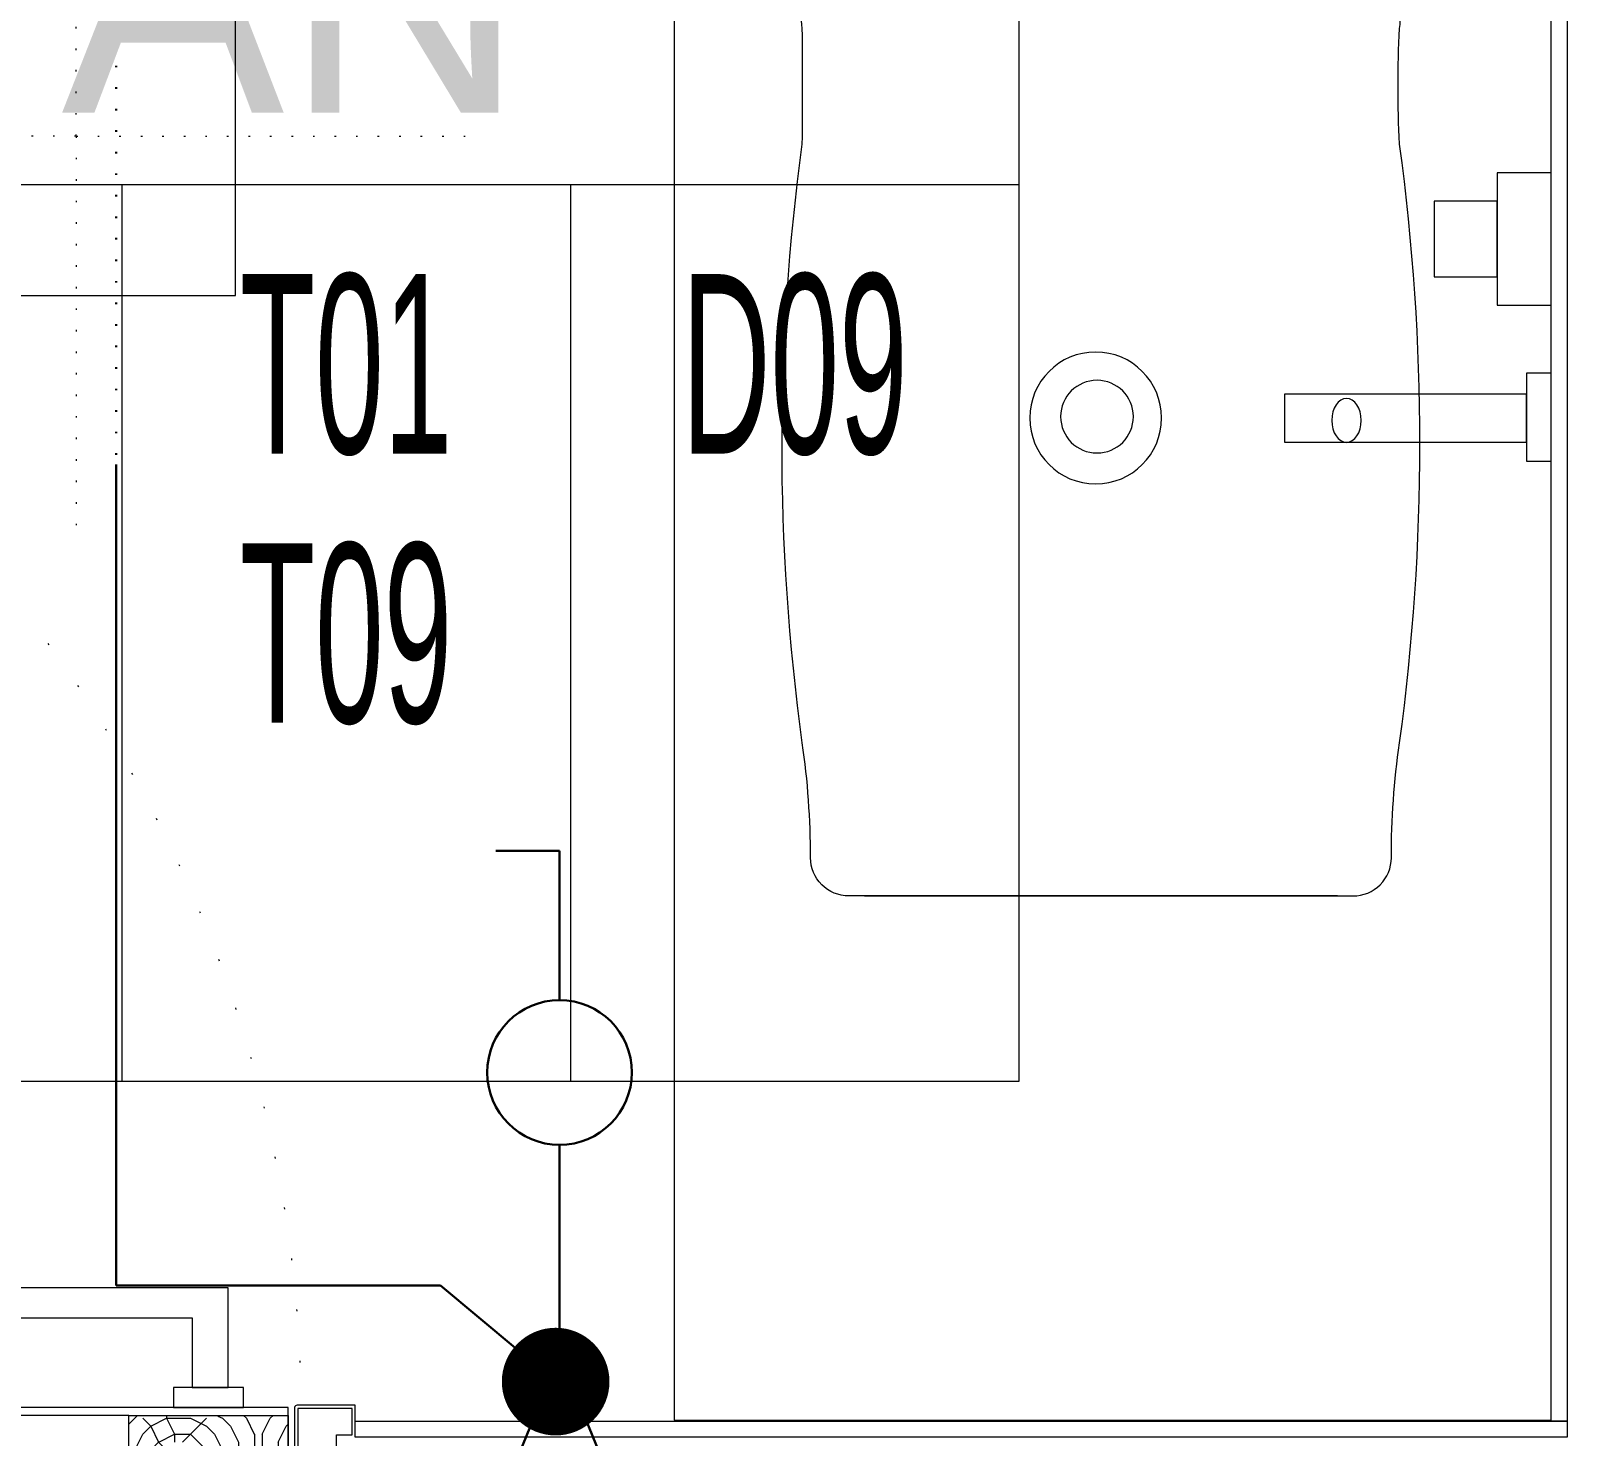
# Model space of a CAD drawing. Extents: x -2012 to 34975, y -1043 to 8321.
# Drawn here: x 17130.5 to 17226.8, y 3286.5 to 3374.6 of the extents above; entities that cross this region are included whole.
import ezdxf
from ezdxf.enums import TextEntityAlignment as Align

# ---------------------------------------------------------------- set-up
doc = ezdxf.new("R2010")
doc.units = 0
doc.header["$LTSCALE"] = 25
doc.linetypes.add('DOT2', pattern=[0.125, 0, -0.125])
doc.layers.get('0').update_dxf_attribs({"color": 9, "lineweight": 9})
for name, color, linetype, lineweight in [('05V', 9, 'Continuous', 9), ('06D', 9, 'Continuous', 9), ('09', 9, 'Continuous', 9), ('10', 9, 'Continuous', 9), ('11', 9, 'Continuous', 9), ('12', 9, 'Continuous', 9), ('20', 9, 'DOT2', 9), ('21_MAHAL', 9, 'Continuous', 9), ('31', 9, 'Continuous', 9), ('E-ANAHTAR', 7, 'Continuous', 30), ('E-KABLO', 7, 'Continuous', 30), ('E-YUKARI ÇIKAN HAT', 7, 'Continuous', 30)]:
    doc.layers.add(name, color=color, linetype=linetype, lineweight=lineweight)
doc.styles.add('Arial', font='arial.ttf', dxfattribs={"height": 2.5})
doc.styles.add('MuuM_TEXT-STANDART', font='ARIALN.TTF')
doc.styles.add('TX-TEXT', font='')
doc.styles.get('TX-TEXT').set_extended_font_data('TrSah Futura Lt BT')

# ---------------------------------------------------------------- blocks, each defined once
blk = doc.blocks.new('LAVABO BATARYA PLAN')
at = {"layer": '05V'}
for points in [[(0, 0), (5.5, 0), (5.5, -1.56), (0, -1.56)], [(9.769, 0), (18.068, 0), (18.068, -3.386), (9.769, -3.386)], [(1.175, -1.56), (4.181, -1.56), (4.181, -16.738), (1.175, -16.738)], [(11.552, -3.386), (16.284, -3.386), (16.284, -7.353), (11.552, -7.353)]]:
    blk.add_lwpolyline(points, close=True, dxfattribs=at)
blk = doc.blocks.new('Group-398-1')
at = {"lineweight": 0, "flags": 128}
blk.add_lwpolyline([(384774.17063, 69367.60539), (384774.17063, 69368.15539), (384775.37063, 69368.15539), (384775.37063, 69367.60539)], close=True, dxfattribs=at)
blk.add_lwpolyline([(384775.37063, 69367.60539), (384774.17063, 69367.60539), (384774.17063, 69368.15539), (384775.37063, 69368.15539)], close=True)
for points in [[(384775.04198, 69367.73948), (384775.04198, 69368.04591, 0.414214), (384775.018, 69368.06989, -0.035809), (384774.94599, 69368.07505, 0.067889), (384774.57064, 69368.07505, -0.002456), (384774.49798, 69368.07505, 0.418149), (384774.44309, 69368.03342), (384774.44309, 69367.74217)], [(384775.04198, 69368.03611), (384775.04198, 69367.72968, -0.414214), (384775.018, 69367.7057, 0.035809), (384774.94599, 69367.70054, -0.067889), (384774.57064, 69367.70054, 0.025966), (384774.49798, 69367.70054, -0.418149), (384774.44309, 69367.74217), (384774.44309, 69368.03342)]]:
    blk.add_lwpolyline(points, format="xyb")
for centre, radius in [((384774.74229, 69367.89111), 0.04136), ((384774.74145, 69367.89027), 0.02279)]:
    blk.add_circle(centre, radius)
blk.add_ellipse((384774.74378, 69367.73383), major_axis=(0.01381, 0), ratio=0.667081)
at = {"xscale": 0.01, "yscale": 0.01, "zscale": 0.01, "rotation": 180}
blk.add_blockref('LAVABO BATARYA PLAN', (384774.76926, 69367.60539), dxfattribs=at)
blk = doc.blocks.new('P-AH-01-10')
at = {"layer": '09'}
h = blk.add_hatch(dxfattribs=at)
h.set_pattern_fill('LOGEND', color=256, scale=10, style=0)
h.set_pattern_definition([(360, (3903.399, 15925.483), (10, -10), [3, -7]), (360, (3903.399, 15924.983), (10, -10), [3, -7]), (360, (3903.899, 15923.983), (10, -10), [2, -8]), (360, (3904.399, 15922.983), (10, -10), [1.5, -8.5]), (360, (3904.399, 15921.983), (10, -10), [1, -9]), (360, (3901.899, 15920.983), (10, -10), [0.5, -2.5, 0.5, -6.5]), (360, (3903.399, 15920.483), (10, -10), [0.5, -4, 1.5, -4]), (360, (3905.399, 15919.983), (10, -10), [0.5, -0.5, 0.5, -8.5]), (360, (3904.899, 15919.483), (10, -10), [0.5, -9.5]), (360, (3904.399, 15918.483), (10, -10), [1.5, -8.5]), (360, (3904.399, 15917.483), (10, -10), [2, -8]), (360, (3903.899, 15916.483), (10, -10), [2.5, -3, 0.5, -4]), (270, (3899.899, 15922.483), (-10, -10), [0.5, -1, 2.5, -6]), (270, (3900.399, 15921.483), (-10, -10), [0.5, -0.5, 1.5, -7.5]), (270, (3900.899, 15917.483), (-10, -10), [1, -9]), (270, (3901.399, 15921.483), (-10, -10), [2, -3, 0.5, -4.5]), (270, (3901.899, 15915.983), (-10, -10), [0.5, -9.5]), (270, (3902.399, 15920.983), (-10, -10), [1.5, -8.5]), (270, (3903.399, 15920.483), (-10, -10), [1, -9]), (270, (3904.399, 15920.483), (-10, -10), [0.5, -1.5, 1.5, -6.5]), (270, (3904.899, 15919.983), (-10, -10), [0.5, -9.5]), (270, (3905.399, 15921.983), (-10, -10), [1.4, -8.6]), (270, (3905.899, 15923.983), (-10, -10), [1, -9]), (270, (3906.899, 15919.983), (-10, -10), [0.5, -9.5]), (270, (3907.899, 15920.483), (-10, -10), [1.5, -8.5]), (270, (3908.899, 15920.483), (-10, -10), [1.5, -8.5]), (315, (3907.399, 15924.483), (-3e-15, -10), [0.7071, -0.7071, 0.7071, -12.0208356]), (315, (3905.399, 15921.983), (-3e-15, -10), [1.4142, -12.7279356]), (315, (3901.399, 15916.983), (-3e-15, -10), [1.4142, -12.7279356]), (315, (3903.399, 15919.483), (-3e-15, -10), [1.4142, -12.7279356]), (315, (3903.899, 15921.483), (-3e-15, -10), [1.4142, -12.7279356]), (315, (3906.899, 15923.483), (-3e-15, -10), [1.4142, -12.7279356]), (315, (3905.899, 15922.983), (-3e-15, -10), [2.12132, -12.0208156]), (315, (3902.899, 15918.483), (-3e-15, -10), [0.7071, -13.4350356]), (315, (3902.399, 15917.483), (-3e-15, -10), [0.7071, -13.4350356]), (315, (3906.399, 15917.483), (-3e-15, -10), [0.7071, -13.4350356]), (315, (3902.399, 15922.483), (-3e-15, -10), [0.7071, -13.4350356]), (315, (3907.899, 15918.983), (-3e-15, -10), [0.7071, -13.4350356]), (315, (3904.399, 15919.983), (-3e-15, -10), [0.7071, -13.4350356]), (315, (3905.399, 15918.983), (-3e-15, -10), [0.7071, -13.4350356]), (225, (3904.899, 15920.983), (-10, 3e-15), [0.7071, -0.7071, 2.12132, -10.6066156]), (225, (3906.399, 15920.983), (-10, 3e-15), [0.7071, -13.4350356]), (225, (3906.399, 15924.483), (-10, 3e-15), [0.7071, -13.4350356]), (225, (3904.399, 15921.983), (-10, 3e-15), [0.7071, -13.4350356]), (225, (3905.899, 15919.983), (-10, 3e-15), [0.7071, -13.4350356]), (225, (3903.399, 15922.483), (-10, 3e-15), [0.7071, -13.4350356]), (225, (3907.399, 15922.483), (-10, 3e-15), [0.7071, -13.4350356]), (225, (3900.399, 15925.483), (-10, 3e-15), [0.7071, -13.4350356]), (225, (3900.899, 15924.983), (-10, 3e-15), [1.4142, -12.7279356]), (225, (3901.399, 15924.483), (-10, 3e-15), [1.4142, -12.7279356]), (225, (3902.399, 15924.483), (-10, 3e-15), [1.4142, -12.7279356]), (225, (3902.899, 15923.483), (-10, 3e-15), [1.4142, -12.7279356]), (225, (3906.899, 15919.483), (-10, 3e-15), [1.4142, -12.7279356]), (225, (3908.899, 15924.483), (-10, 3e-15), [1.4142, -12.7279356]), (225, (3909.399, 15916.483), (-10, 3e-15), [1.4142, -12.7279356]), (225, (3909.399, 15917.483), (-10, 3e-15), [1.4142, -12.7279356]), (225, (3908.399, 15917.983), (-10, 3e-15), [1.4142, -12.7279356]), (225, (3901.399, 15917.983), (-10, 3e-15), [2.12132, -12.0208156]), (225, (3907.899, 15918.983), (-10, 3e-15), [2.12132, -12.0208156]), (333.43495, (3902.399, 15915.983), (10, -4e-09), [1.118, -21.24268]), (333.43495, (3902.399, 15920.983), (10, -4e-09), [1.118, -21.24268]), (333.43495, (3903.399, 15917.983), (10, -4e-09), [1.118, -21.24268]), (333.43495, (3906.399, 15924.983), (10, -4e-09), [1.118, -21.24268]), (333.43495, (3905.899, 15923.983), (10, -4e-09), [1.118, -21.24268]), (333.43495, (3902.899, 15921.983), (10, -4e-09), [1.118, -21.24268]), (333.43495, (3902.899, 15916.983), (10, -4e-09), [1.118, -21.24268]), (333.43495, (3905.899, 15919.983), (10, -4e-09), [2.236, -20.12468]), (296.56505, (3905.899, 15918.483), (5e-10, -10), [1.118, -21.24268]), (296.56505, (3907.399, 15921.483), (5e-10, -10), [1.118, -21.24268]), (296.56505, (3902.399, 15919.483), (5e-10, -10), [1.118, -21.24268]), (296.56505, (3900.399, 15918.983), (5e-10, -10), [1.118, -21.24268]), (296.56505, (3906.399, 15920.983), (5e-10, -10), [1.118, -21.24268]), (296.56505, (3905.399, 15920.983), (5e-10, -10), [1.118, -21.24268]), (296.56505, (3901.399, 15919.483), (5e-10, -10), [2.236, -20.12468]), (296.56505, (3908.899, 15922.983), (5e-10, -10), [2.236, -20.12468]), (296.56505, (3907.899, 15922.483), (5e-10, -10), [2.236, -20.12468]), (243.43495, (3899.899, 15923.983), (-4e-09, -10), [1.118, -21.24268]), (243.43495, (3899.899, 15918.483), (-4e-09, -10), [1.118, -21.24268]), (243.43495, (3901.899, 15925.483), (-4e-09, -10), [1.118, -21.24268]), (243.43495, (3900.899, 15916.483), (-4e-09, -10), [1.118, -21.24268]), (243.43495, (3901.899, 15922.483), (-4e-09, -10), [1.118, -21.24268]), (243.43495, (3903.899, 15921.483), (-4e-09, -10), [1.118, -21.24268]), (243.43495, (3904.899, 15919.483), (-4e-09, -10), [1.118, -21.24268]), (243.43495, (3900.399, 15923.483), (3.2e-06, -10.0000016), [1.118, -21.24268]), (243.43495, (3902.899, 15921.983), (-4e-09, -10), [1.118, -21.24268]), (243.43495, (3905.899, 15922.983), (-4e-09, -10), [1.118, -21.24268]), (243.43495, (3906.899, 15921.983), (-4e-09, -10), [1.118, -21.24268]), (243.43495, (3908.899, 15918.983), (-4e-09, -10), [1.118, -21.24268]), (243.43495, (3901.399, 15915.983), (-4e-09, -10), [1.118, -21.24268]), (243.43495, (3899.899, 15916.483), (-4e-09, -10), [2.236, -20.12468]), (243.43495, (3901.399, 15923.483), (-4e-09, -10), [2.236, -20.12468]), (206.56505, (3899.899, 15924.983), (-10, -5e-10), [1.118, -21.24268]), (206.56505, (3908.399, 15925.483), (-10, -5e-10), [1.118, -21.24268]), (206.56505, (3907.899, 15920.483), (-10, -5e-10), [1.118, -21.24268]), (206.56505, (3903.899, 15923.983), (-10, -5e-10), [1.118, -21.24268]), (206.56505, (3903.399, 15924.983), (-10, -5e-10), [1.118, -21.24268]), (206.56505, (3904.399, 15922.983), (-10, -5e-10), [1.118, -21.24268]), (206.56505, (3907.399, 15916.983), (-10, -5e-10), [1.118, -21.24268]), (206.56505, (3908.399, 15916.483), (-10, -5e-10), [2.236, -20.12468])])
h.paths.add_polyline_path([(-6.17, -90.963), (-6.202, -90.963), (-6.202, -90.168), (-6.17, -90.168), (-6.17, -89.65), (-6.202, -89.65), (-6.202, -88.7), (-9.338, -88.7), (-9.338, -89.65), (-9.37, -89.65), (-9.37, -90.168), (-9.338, -90.168), (-9.338, -90.963), (-9.37, -90.963), (-9.37, -94.7), (-6.17, -94.7)])
h.paths.add_polyline_path([(-6.202, -87.232), (-6.202, -86.437), (-6.17, -86.437), (-6.17, -84.7), (-9.37, -84.7), (-9.37, -86.437), (-9.338, -86.437), (-9.338, -87.232), (-9.37, -87.232), (-9.37, -87.75), (-9.338, -87.75), (-9.338, -88.7), (-6.202, -88.7), (-6.202, -87.75), (-6.17, -87.75), (-6.17, -87.232)])
at = {"layer": '06D'}
for points in [[(-11.12, -90.922), (-17.37, -90.922), (-17.37, -75.922), (-15.495, -75.922), (-15.495, -88.672), (-15.495, -88.672), (-11.12, -88.672), (-11.12, -90.922)], [(-9.87, -91.897), (-11.12, -91.897), (-11.12, -87.497), (-9.87, -87.497), (-9.87, -91.897)]]:
    blk.add_lwpolyline(points, dxfattribs=at)
at = {"layer": '10'}
blk.add_lwpolyline([(-8.025, -98.9), (-9.995, -98.9, -0.414214), (-10.02, -98.875), (-10.02, -95.25, -0.414214), (-9.87, -95.1), (-4, -95.1)], format="xyb", dxfattribs=at)
blk.add_lwpolyline([(-7, -97.72), (-8.16, -97.72), (-8.16, -98.7), (-9.82, -98.7), (-9.82, -95.3), (-7, -95.3)], close=True, dxfattribs=at)
at = {"layer": '12', "ltscale": 20}
for points in [[(-5.67, -94.7), (-9.87, -94.7), (-9.87, -13.1), (-5.67, -13.1)], [(-6.17, -84.7), (-9.37, -84.7), (-9.37, -21.1), (-6.17, -21.1)]]:
    blk.add_lwpolyline(points, close=True, dxfattribs=at)
blk.add_lwpolyline([(-9.37, -84.7), (-9.37, -84.7), (-9.37, -94.7), (-6.17, -94.7), (-6.17, -84.7)], dxfattribs=at)
at = {"layer": '20'}
blk.add_arc((-9.182, -13.217), 82.288, 179.91894, 269.41676, dxfattribs=at)
blk = doc.blocks.new('0_roomno2')
blk.add_lwpolyline([(19.375, -10.5), (0, -10.5), (0, 0), (19.375, 0)], close=True)
for points in [[(0, -3), (19.375, -3)], [(11.875, -3), (11.875, -10.5)], [(15.625, -3), (15.625, -10.5)]]:
    blk.add_lwpolyline(points)
at = {"style": 'Arial'}
blk.add_attdef('ODANO', (0, 1.17), '', height=2, dxfattribs=at)
blk.add_attdef('MEKANADI', text='', height=2, dxfattribs=at).set_placement((0.35, -3), align=Align.BOTTOM_LEFT)
at = {"style": 'MuuM_TEXT-STANDART', "width": 0.6}
for tag, p in [('YER01', (10, -4.5)), ('TAVAN01', (13.75, -4.5)), ('DUVAR01', (17.5, -4.5)), ('YER02', (10, -6.75)), ('TAVAN02', (13.75, -6.75)), ('DUVAR02', (17.5, -6.75)), ('YER03', (10, -9)), ('TAVAN03', (13.75, -9)), ('DUVAR03', (17.5, -9))]:
    blk.add_attdef(tag, text='', height=1.5, dxfattribs=at).set_placement(p, align=Align.MIDDLE_CENTER)
for tag, p in [('M2', (0.35, -4.875)), ('TEMIZTAVANYUKSEKLIGI', (1.8, -8.608))]:
    blk.add_attdef(tag, text='', height=1.5, dxfattribs=at).set_placement(p, align=Align.MIDDLE_LEFT)
blk = doc.blocks.new('p-bur-VW-aydınlatma 07')
at = {"linetype": 'DOT2', "ltscale": 0.4}
for q in [(0, 25), (-25, 0), (0, -25), (25, 0)]:
    blk.add_line((0, 0), q, dxfattribs=at)
at = {"linetype": 'ByBlock'}
blk.add_lwpolyline([(0, 10), (-10, 10), (-10, -10), (10, -10), (10, 10), (0, 10)], dxfattribs=at)
at = {"insert": (16.131, 22.648), "char_height": 14, "width": 14.596, "attachment_point": 1, "style": 'TX-TEXT'}
blk.add_mtext('7', dxfattribs=at)
blk = doc.blocks.new('100_ANAHTAR')
at = {"layer": 'E-ANAHTAR', "color": 4}
for p, q in [((0, 5.645), (-0.714, 5.645)), ((0, 3.973), (0, 5.645)), ((0, 2.353), (0, 0))]:
    blk.add_line(p, q, dxfattribs=at)
blk.add_circle((0, 3.163), 0.81, dxfattribs=at)

msp = doc.modelspace()

# ---------------------------------------------------------------- linework, layer by layer
at = {"layer": '11'}
for points in [[(17226.838, 3287.431), (17225.838, 3287.431), (17225.838, 3457.436), (17226.838, 3457.436)], [(17150.838, 3286.431), (17150.838, 3287.431), (17226.838, 3287.431), (17226.838, 3286.431)]]:
    msp.add_lwpolyline(points, close=True, dxfattribs=at)
at = {"layer": 'E-KABLO', "color": 4, "linetype": 'DOT2', "ltscale": 0.4}
msp.add_line((17135.838, 3372.416), (17135.838, 3347.416), dxfattribs=at)
at = {"layer": 'E-KABLO', "color": 6}
for p, q in [((17135.838, 3347.416), (17135.838, 3295.936)), ((17156.184, 3295.936), (17135.838, 3295.936)), ((17163.404, 3289.909), (17156.184, 3295.936)), ((17163.647, 3291.579), (17154.606, 3269.431)), ((17163.647, 3291.579), (17172.689, 3269.431))]:
    msp.add_line(p, q, dxfattribs=at)
at = {"layer": 'E-YUKARI ÇIKAN HAT', "color": 4, "linetype": 'Continuous', "const_width": 3.375}
msp.add_lwpolyline([(17161.716, 3289.909, 1), (17165.091, 3289.909, 1)], format="xyb", close=True, dxfattribs=at)

# ---------------------------------------------------------------- block references
at = {"layer": '05V', "xscale": -100, "yscale": 100, "zscale": 100, "rotation": 90}
msp.add_blockref('Group-398-1', (6953986.377, 38480824.557), dxfattribs=at)
at = {"layer": '10', "xscale": -1, "rotation": 90}
msp.add_blockref('P-AH-01-10', (17051.938, 3278.411), dxfattribs=at)
at = {"layer": '21_MAHAL'}
ref = msp.add_blockref('0_roomno2', (17047.137, 3387.473), dxfattribs=dict(at, xscale=7.5, yscale=7.5, zscale=7.5))
ref.add_attrib('MEKANADI', 'WC BAYAN', dxfattribs={"layer": '0', "height": 15, "style": 'Arial'}).set_placement((17049.762, 3364.973), align=Align.BOTTOM_LEFT)
ref.add_attrib('TAVAN01', 'T01', dxfattribs={"layer": '0', "height": 11.25, "style": 'MuuM_TEXT-STANDART', "width": 0.6}).set_placement((17150.262, 3353.723), align=Align.MIDDLE_CENTER)
ref.add_attrib('DUVAR01', 'D09', dxfattribs={"layer": '0', "height": 11.25, "style": 'MuuM_TEXT-STANDART', "width": 0.6}).set_placement((17178.387, 3353.723), align=Align.MIDDLE_CENTER)
ref.add_attrib('TAVAN02', 'T09', dxfattribs={"layer": '0', "height": 11.25, "style": 'MuuM_TEXT-STANDART', "width": 0.6}).set_placement((17150.262, 3336.848), align=Align.MIDDLE_CENTER)
at = {"layer": '31', "linetype": 'ByBlock'}
msp.add_blockref('p-bur-VW-aydınlatma 07', (17133.338, 3368), dxfattribs=at)
at = {"layer": 'E-ANAHTAR', "xscale": 5.599999999999998, "yscale": 5.599999999999998, "zscale": 5.599999999999998}
msp.add_blockref('100_ANAHTAR', (17163.647, 3291.579), dxfattribs=at)

doc.saveas('drawing.dxf')
